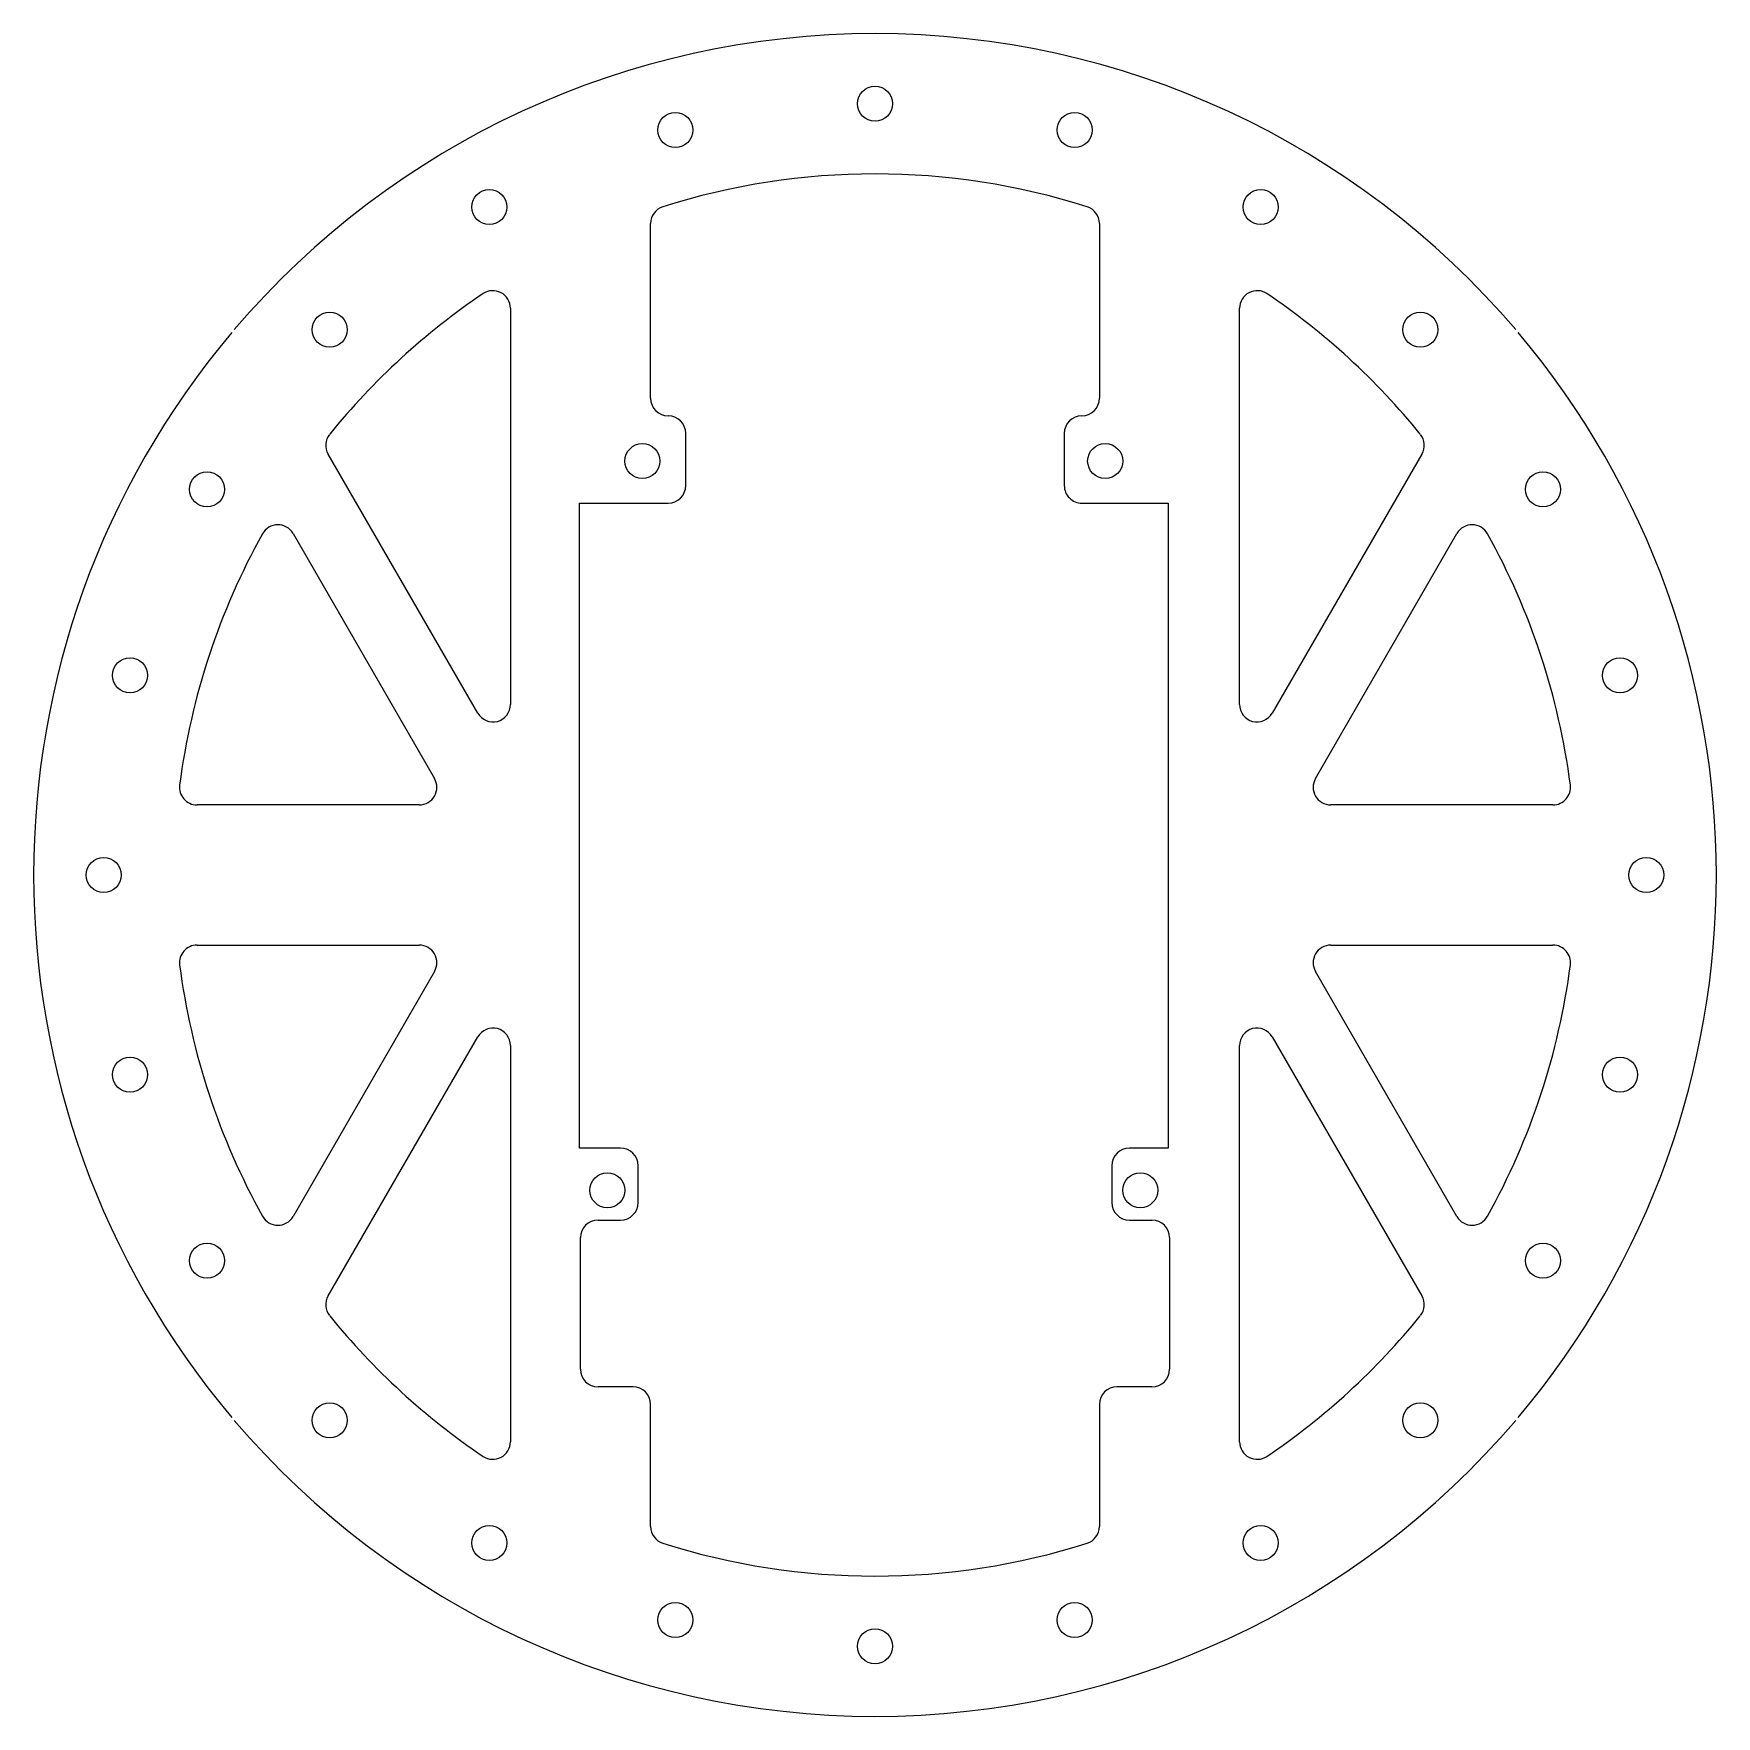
# Model space of a CAD drawing. Header units: inches. Extents: x -3 to 3, y -3 to 3.
import ezdxf

# ---------------------------------------------------------------- set-up
doc = ezdxf.new("R2010")
doc.units = ezdxf.units.IN
doc.header["$MEASUREMENT"] = 0
doc.layers.add('Exterior', color=1, linetype='Continuous')
doc.layers.add('Interior', color=250, linetype='Continuous')

msp = doc.modelspace()

# ---------------------------------------------------------------- linework, layer by layer
at = {"layer": 'Exterior', "linetype": 'Continuous', "lineweight": 15}
for start, end in [(40.40461, 139.59539), (139.84573, 220.15427), (319.84573, 40.15427), (220.40461, 319.59539)]:
    msp.add_arc((0, 0), 3, start, end, dxfattribs=at)
at = {"layer": 'Interior', "linetype": 'Continuous', "lineweight": 15}
for p, q in [((-0.8, 1.6997), (-0.8, 2.3233)), ((0.8, 2.3233), (0.8, 1.6997)), ((-1.3, 2.0211), (-1.3, 0.6083)), ((1.3, 0.6083), (1.3, 2.0211)), ((-0.675, 1.3884), (-0.675, 1.5747)), ((0.675, 1.5747), (0.6749, 1.3886)), ((-1.4166, 0.577), (-1.95, 1.5008)), ((1.95, 1.5008), (1.4166, 0.577)), ((-1.0532, -0.9741), (-1.0532, 1.3259)), ((-1.0532, 1.3259), (-0.7375, 1.3259)), ((0.7374, 1.3259), (1.0448, 1.3259)), ((1.0448, 1.3259), (1.0448, -0.9741)), ((-2.0752, 1.2176), (-1.5706, 0.3438)), ((1.5706, 0.3438), (2.0752, 1.2176)), ((-1.6248, 0.25), (-2.4174, 0.25)), ((2.4174, 0.25), (1.6248, 0.25)), ((-2.4174, -0.25), (-1.6248, -0.25)), ((1.6248, -0.25), (2.4174, -0.25)), ((-1.5706, -0.3438), (-2.0752, -1.2176)), ((2.0752, -1.2176), (1.5706, -0.3438)), ((-1.95, -1.5008), (-1.4166, -0.577)), ((1.4166, -0.577), (1.95, -1.5008)), ((-1.3, -0.6083), (-1.3, -2.0211)), ((1.3, -2.0211), (1.3, -0.6083)), ((-0.9072, -0.9741), (-1.0532, -0.9741)), ((1.0448, -0.9741), (0.9072, -0.9741)), ((-0.8447, -1.168), (-0.8447, -1.0366)), ((0.8447, -1.0366), (0.8447, -1.168)), ((-0.9875, -1.2305), (-0.9072, -1.2305)), ((0.9072, -1.2305), (0.9875, -1.2305)), ((-1.05, -1.7625), (-1.05, -1.293)), ((1.05, -1.293), (1.05, -1.7625)), ((-0.8625, -1.825), (-0.9875, -1.825)), ((0.9875, -1.825), (0.8625, -1.825)), ((-0.8, -2.3233), (-0.8, -1.8875)), ((0.8, -1.8875), (0.8, -2.3233))]:
    msp.add_line(p, q, dxfattribs=at)
for centre in [(0, 2.75), (-0.7118, 2.6563), (0.7118, 2.6563), (-1.375, 2.3816), (1.375, 2.3816), (-1.9445, 1.9445), (1.9445, 1.9445), (-0.8292, 1.4759), (0.8208, 1.4759), (-2.3816, 1.375), (2.3816, 1.375), (-2.6563, 0.7118), (2.6563, 0.7118), (-2.75, 0), (2.75, 0), (-2.6563, -0.7118), (2.6563, -0.7118), (-0.9542, -1.1241), (0.9458, -1.1241), (-2.3816, -1.375), (2.3816, -1.375), (-1.9445, -1.9445), (1.9445, -1.9445), (-1.375, -2.3816), (1.375, -2.3816), (-0.7118, -2.6563), (0.7118, -2.6563), (0, -2.75)]:
    msp.add_circle(centre, 0.0625, dxfattribs=at)
for centre, radius, start, end in [((0, 0), 2.5, 72.38833, 107.61167), ((-0.7375, 2.3233), 0.0625, 107.61167, 180), ((0.7375, 2.3233), 0.0625, 0, 72.38833), ((0, 0), 2.5, 123.9849, 141.0582), ((-1.3625, 2.0211), 0.0625, 0, 123.9849), ((1.3625, 2.0211), 0.0625, 56.0151, 180), ((0, 0), 2.5, 38.9418, 56.0151), ((-0.7375, 1.6997), 0.0625, 180, 270), ((0.7375, 1.6997), 0.0625, 270, 0), ((-0.7375, 1.5747), 0.0625, 0, 90), ((0.7375, 1.5747), 0.0625, 90, 180), ((-1.8959, 1.532), 0.0625, 141.0582, 210), ((1.8959, 1.532), 0.0625, 330, 38.9418), ((-0.7375, 1.3884), 0.0625, 270, 0), ((0.7374, 1.3884), 0.0625, 179.78735, 270), ((0, 0), 2.5, 150.8747, 172.63411), ((-2.1293, 1.1864), 0.0625, 30, 150.8747), ((2.1293, 1.1864), 0.0625, 29.1253, 150), ((0, 0), 2.5, 7.36589, 29.1253), ((-1.3625, 0.6083), 0.0625, 210, 0), ((1.3625, 0.6083), 0.0625, 180, 330), ((-2.4174, 0.3125), 0.0625, 172.63411, 270), ((-1.6248, 0.3125), 0.0625, 270, 30), ((1.6248, 0.3125), 0.0625, 150, 270), ((2.4174, 0.3125), 0.0625, 270, 7.36589), ((-2.4174, -0.3125), 0.0625, 90, 187.36589), ((-1.6248, -0.3125), 0.0625, 330, 90), ((1.6248, -0.3125), 0.0625, 90, 210), ((2.4174, -0.3125), 0.0625, 352.63411, 90), ((0, 0), 2.5, 187.36589, 209.1253), ((0, 0), 2.5, 330.8747, 352.63411), ((-1.3625, -0.6083), 0.0625, 0, 150), ((1.3625, -0.6083), 0.0625, 30, 180), ((-0.9072, -1.0366), 0.0625, 0, 90), ((0.9072, -1.0366), 0.0625, 90, 180), ((-0.9072, -1.168), 0.0625, 270, 0), ((0.9072, -1.168), 0.0625, 180, 270), ((-2.1293, -1.1864), 0.0625, 209.1253, 330), ((-0.9875, -1.293), 0.0625, 90, 180), ((0.9875, -1.293), 0.0625, 0, 90), ((2.1293, -1.1864), 0.0625, 210, 330.8747), ((-1.8959, -1.532), 0.0625, 150, 218.9418), ((1.8959, -1.532), 0.0625, 321.0582, 30), ((0, 0), 2.5, 218.9418, 236.0151), ((0, 0), 2.5, 303.9849, 321.0582), ((-0.9875, -1.7625), 0.0625, 180, 270), ((0.9875, -1.7625), 0.0625, 270, 0), ((-0.8625, -1.8875), 0.0625, 0, 90), ((0.8625, -1.8875), 0.0625, 90, 180), ((-1.3625, -2.0211), 0.0625, 236.0151, 0), ((1.3625, -2.0211), 0.0625, 180, 303.9849), ((-0.7375, -2.3233), 0.0625, 180, 252.38833), ((0.7375, -2.3233), 0.0625, 287.61167, 0), ((0, 0), 2.5, 252.38833, 287.61167)]:
    msp.add_arc(centre, radius, start, end, dxfattribs=at)

doc.saveas('drawing.dxf')
